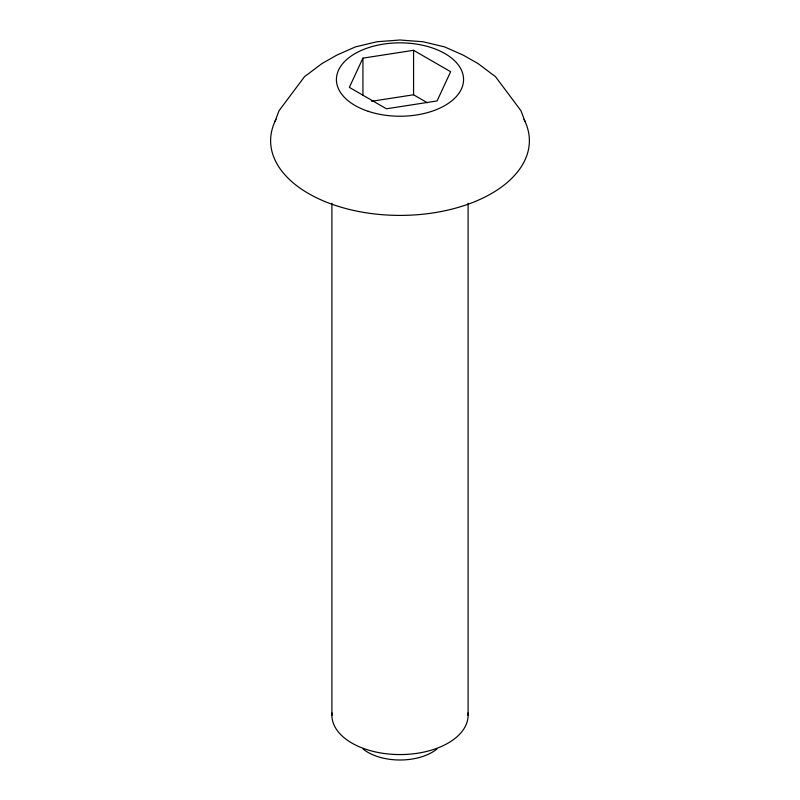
<?xml version="1.0" encoding="UTF-8"?>
<svg xmlns="http://www.w3.org/2000/svg" width="800" height="800" viewBox="0 0 800 800"><rect width="100%" height="100%" fill="white"/><g stroke="black" fill="none" stroke-linecap="round" stroke-linejoin="round"><path stroke-width="1.2" d="M275.02 121.37L279.02 110.76L304.46 76.73L321.99 63.54L336.87 55.1L355.36 46.91L376.89 41.76L400 40L423.11 41.76L444.64 46.91L463.13 55.1L478.01 63.54L495.54 76.73L520.98 110.76L524.98 121.37M362.93 58.14L349.36 87.37L386.43 108.78L437.07 100.94L450.64 71.71L413.57 50.31L362.93 58.14L362.93 95.21M371.58 101.28L413.57 94.79L427.34 102.74M468.1 203.15L468.1 715.26M413.57 50.31L413.57 94.79M331.9 203.15L331.9 715.26M467.98 712.98A68.1 39.32 0 0 1 400 754.57A68.1 39.32 0 0 1 332.02 712.98M436.91 749.05A45.4 26.21 0 0 1 363.09 749.05M523.96 119.3A129.39 74.7 0 0 1 400 215.4A129.39 74.7 0 0 1 276.04 119.3M368.22 111.32A63.56 36.69 0 0 0 463.56 79.54A63.56 36.69 0 0 0 368.22 47.76A63.56 36.69 0 0 0 368.22 111.32"/></g></svg>
